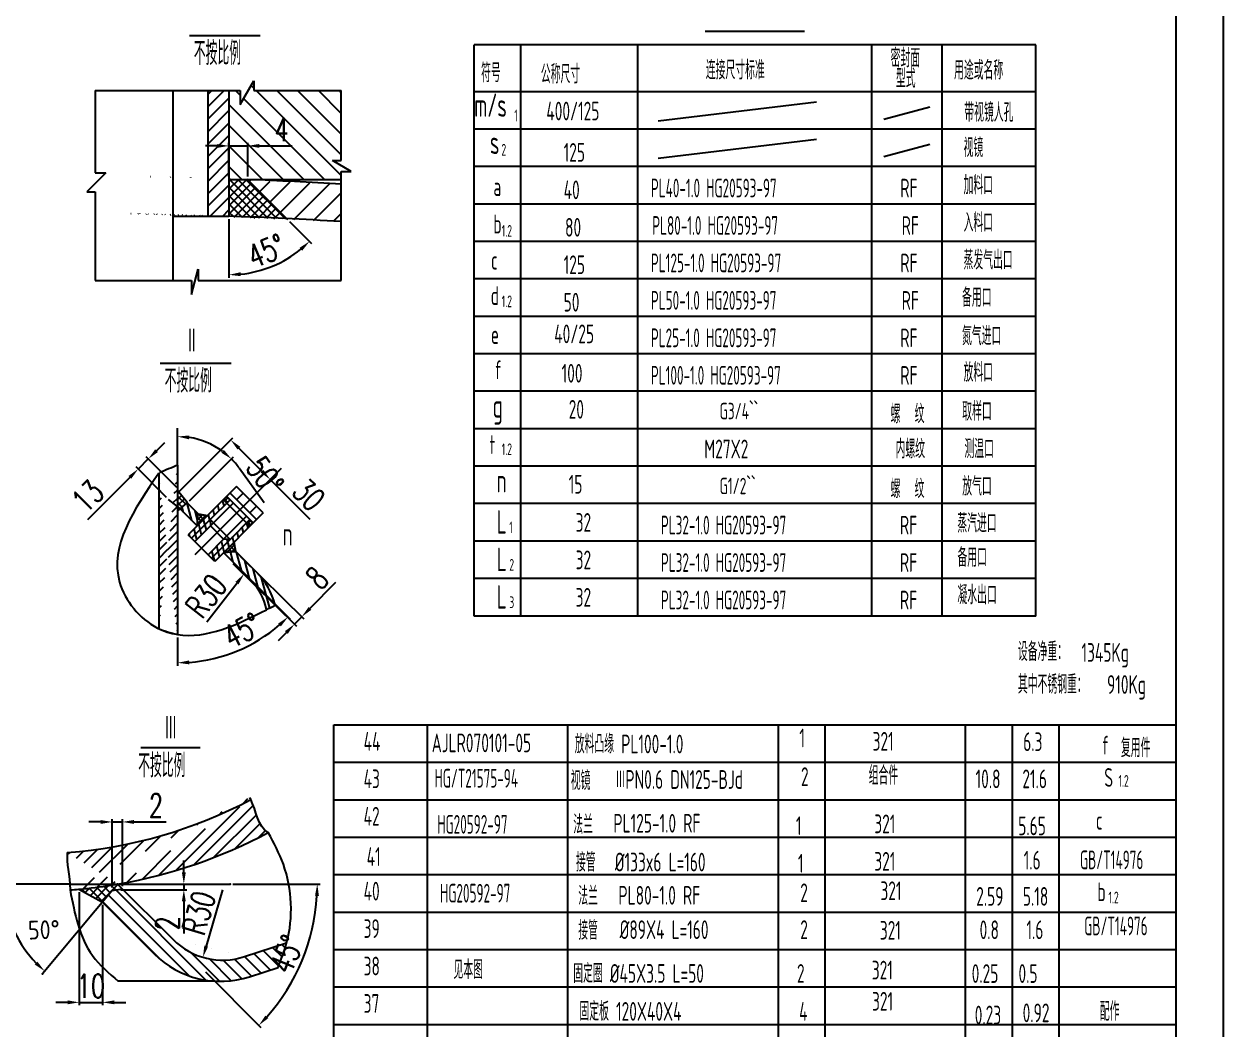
# Model space of a CAD drawing. Extents: x 174 to 768, y -773 to 68.
# Drawn here: x 512.1 to 768.3, y -416.6 to -201.9 of the extents above; entities that cross this region are included whole.
import ezdxf

# ---------------------------------------------------------------- set-up
doc = ezdxf.new("R2010")
doc.units = 0
doc.header["$MEASUREMENT"] = 0
doc.layers.get('DEFPOINTS').update_dxf_attribs({"linetype": 'CONTINUOUS', "lineweight": 30})
doc.layers.add('DIM', color=7, linetype='CONTINUOUS')
doc.styles.add('HZ5', font='romans.shx', dxfattribs={"width": 0.7, "height": 5, "bigfont": 'hztxt.shx'})
doc.styles.add('J_BigFont', font='gbenor.shx', dxfattribs={"bigfont": 'gbcbig.shx'})
doc.dimstyles.new('机械制图iso', dxfattribs={"dimscale": 0, "dimtxt": 0.18, "dimasz": 2.5, "dimexe": 0.625, "dimexo": 0.625, "dimgap": 1, "dimtad": 1, "dimdec": 4, "dimzin": 0, "dimdsep": 46, "dimtxsty": 'HZ5', "dimcen": 0, "dimadec": 0, "dimazin": 0, "dimtfac": 1, "dimtdec": 4, "dimtmove": 0, "dimatfit": 2, "dimfxl": 0, "dimtolj": 1, "dimtzin": 0, "dimarcsym": 0})
pattern_1 = [(135, (915.3311, -1056.1952), (0.44194174, 0.44194174), []), (45, (915.3311, -1056.1952), (0.44194174, -0.44194174), [])]
pattern_2 = [(105, (915.3311, -1056.1952), (1.2074073, 0.3235238), [])]

# ---------------------------------------------------------------- blocks, each defined once
blk = doc.blocks.new('*D14')
at = {"layer": 'DEFPOINTS', "color": 0}
for p in [(536.46, -296.95), (545.13, -301.31), (542.97, -303.47)]:
    blk.add_point(p, dxfattribs=at)
at = {"layer": 'DIM', "color": 0, "lineweight": -2}
for p, q in [((540.39, -293.03), (542.16, -291.26)), ((544.69, -300.87), (538.18, -294.35)), ((542.53, -303.03), (536.02, -296.51)), ((538.62, -294.79), (536.46, -296.95)), ((534.69, -298.72), (525.64, -307.77))]:
    blk.add_line(p, q, dxfattribs=at)
at = {"layer": 'DIM', "color": 0}
for points in [[(540.1, -292.73), (540.69, -293.32), (538.62, -294.79)], [(534.4, -298.43), (534.99, -299.02), (536.46, -296.95)]]:
    blk.add_solid(points, dxfattribs=at)
at = {"layer": 'DIM', "color": 0, "insert": (525.7, -302.76), "char_height": 5, "attachment_point": 5, "rotation": 44.9744, "style": 'HZ5'}
blk.add_mtext('\\A1;13', dxfattribs=at)
blk = doc.blocks.new('*D13')
at = {"layer": 'DEFPOINTS', "color": 0}
for p in [(556.24, -290.74), (544.87, -302.1), (553.3, -310.53)]:
    blk.add_point(p, dxfattribs=at)
at = {"layer": 'DIM', "color": 0, "lineweight": -2}
for p, q in [((545.31, -301.66), (556.68, -290.3)), ((558, -292.5), (562.89, -297.39)), ((553.74, -310.09), (565.1, -298.72)), ((564.66, -299.16), (573.15, -307.65))]:
    blk.add_line(p, q, dxfattribs=at)
at = {"layer": 'DIM', "color": 0}
for points in [[(558.3, -292.21), (557.71, -292.8), (556.24, -290.74)], [(563.19, -297.1), (562.6, -297.69), (564.66, -299.16)]]:
    blk.add_solid(points, dxfattribs=at)
at = {"layer": 'DIM', "color": 0, "insert": (572.91, -302.46), "char_height": 5, "attachment_point": 5, "rotation": 315, "style": 'HZ5'}
blk.add_mtext('\\A1;30', dxfattribs=at)
blk = doc.blocks.new('*D12')
at = {"layer": 'DEFPOINTS', "color": 0}
for p in [(557.77, -315.1), (556.23, -316.67), (571.41, -328.51)]:
    blk.add_point(p, dxfattribs=at)
at = {"layer": 'DIM', "color": 0, "lineweight": -2}
for p, q in [((556.68, -317.11), (570.31, -330.51)), ((558.22, -315.54), (571.86, -328.94)), ((573.16, -326.72), (578.68, -321.11)), ((569.87, -330.08), (571.41, -328.51)), ((568.12, -331.86), (566.36, -333.64))]:
    blk.add_line(p, q, dxfattribs=at)
at = {"layer": 'DIM', "color": 0}
for points in [[(572.87, -326.43), (573.46, -327.02), (571.41, -328.51)], [(567.82, -331.57), (568.41, -332.15), (569.87, -330.08)]]:
    blk.add_solid(points, dxfattribs=at)
at = {"layer": 'DIM', "color": 0, "insert": (574.67, -320.2), "char_height": 5, "attachment_point": 5, "rotation": 45.4972, "style": 'HZ5'}
blk.add_mtext('\\A1;8', dxfattribs=at)
blk = doc.blocks.new('*D11')
at = {"layer": 'DEFPOINTS', "color": 0}
for p in [(559.12, -319.32), (551.13, -329.58)]:
    blk.add_point(p, dxfattribs=at)
at = {"layer": 'DIM', "color": 0, "lineweight": -2}
blk.add_line((551.13, -329.58), (557.58, -321.29), dxfattribs=at)
at = {"layer": 'DIM', "color": 0}
blk.add_solid([(557.25, -321.04), (557.91, -321.55), (559.12, -319.32)], dxfattribs=at)
at = {"layer": 'DIM', "color": 0, "insert": (550.98, -324.07), "char_height": 5, "attachment_point": 5, "rotation": 52.1064, "style": 'HZ5'}
blk.add_mtext('\\A1;R30', dxfattribs=at)
blk = doc.blocks.new('*D10')
at = {"layer": 'DEFPOINTS', "color": 0}
for p in [(544.87, -296.13), (544.87, -304.93), (560.33, -320.39), (544.87, -332.28), (553.52, -337.2)]:
    blk.add_point(p, dxfattribs=at)
at = {"layer": 'DIM', "color": 0, "lineweight": -2}
for p, q in [((560.77, -320.83), (568.93, -329)), ((544.87, -332.91), (544.87, -338.96))]:
    blk.add_line(p, q, dxfattribs=at)
blk.add_arc((544.87, -304.93), 33.41, 274.2887, 310.7113, dxfattribs=at)
at = {"layer": 'DIM', "color": 0}
for points in [[(566.38, -329.95), (566.94, -330.56), (568.49, -328.55)], [(547.38, -338.66), (547.35, -337.83), (544.87, -338.34)]]:
    blk.add_solid(points, dxfattribs=at)
at = {"layer": 'DIM', "color": 0, "insert": (558.69, -331.46), "char_height": 5, "attachment_point": 5, "rotation": 27.5132, "style": 'HZ5'}
blk.add_mtext('\\A1;45°', dxfattribs=at)
blk = doc.blocks.new('*D9')
at = {"layer": 'DEFPOINTS', "color": 0}
for p in [(549.09, -290.56), (544.87, -296.13), (546.96, -304.19), (545.54, -305.6), (544.87, -332.28)]:
    blk.add_point(p, dxfattribs=at)
at = {"layer": 'DIM', "color": 0, "lineweight": -2}
for p, q in [((544.87, -295.5), (544.87, -289.38)), ((547.4, -303.75), (556.84, -294.36)), ((558.02, -296.7), (563.41, -304.12))]:
    blk.add_line(p, q, dxfattribs=at)
for start, end in [(53.651, 81.1816), (36.0142, 44.8326)]:
    blk.add_arc((544.87, -306.26), 16.26, start, end, dxfattribs=at)
at = {"layer": 'DIM', "color": 0}
for points in [[(547.33, -290.61), (547.4, -289.78), (544.87, -290)], [(554.78, -292.85), (554.24, -293.48), (556.4, -294.8)]]:
    blk.add_solid(points, dxfattribs=at)
at = {"layer": 'DIM', "color": 0, "insert": (563.55, -298.35), "char_height": 5, "attachment_point": 5, "rotation": 306.0142, "style": 'HZ5'}
blk.add_mtext('\\A1;50°', dxfattribs=at)
blk = doc.blocks.new('*D17')
at = {"layer": 'DEFPOINTS', "color": 0}
for p in [(554.51, -386.85), (550.3, -401.24)]:
    blk.add_point(p, dxfattribs=at)
at = {"layer": 'DIM', "color": 0, "lineweight": -2}
blk.add_line((554.51, -386.85), (551, -398.84), dxfattribs=at)
at = {"layer": 'DIM', "color": 0}
blk.add_solid([(550.6, -398.73), (551.4, -398.96), (550.3, -401.24)], dxfattribs=at)
at = {"layer": 'DIM', "color": 0, "insert": (549.42, -391.77), "char_height": 5, "attachment_point": 5, "rotation": 73.6908, "style": 'HZ5'}
blk.add_mtext('\\A1;R30', dxfattribs=at)
blk = doc.blocks.new('*D16')
at = {"layer": 'DEFPOINTS', "color": 0}
for p in [(531.85, -385.4), (532.06, -385.61), (556.09, -385.61), (550.38, -403.93), (569.02, -406.95)]:
    blk.add_point(p, dxfattribs=at)
at = {"layer": 'DIM', "color": 0, "lineweight": -2}
for p, q in [((556.71, -385.61), (575.36, -385.61)), ((550.82, -404.37), (562.68, -416.22))]:
    blk.add_line(p, q, dxfattribs=at)
blk.add_arc((532.06, -385.61), 42.67, 318.3573, 356.6427, dxfattribs=at)
at = {"layer": 'DIM', "color": 0}
for points in [[(574.24, -388.1), (575.08, -388.12), (574.73, -385.61)], [(564.25, -414.25), (563.65, -413.68), (562.24, -415.78)]]:
    blk.add_solid(points, dxfattribs=at)
at = {"layer": 'DIM', "color": 0, "insert": (568.25, -400.6), "char_height": 5, "attachment_point": 5, "rotation": 67.5, "style": 'HZ5'}
blk.add_mtext('\\A1;45°', dxfattribs=at)
blk = doc.blocks.new('*D15')
at = {"layer": 'DEFPOINTS', "color": 0}
for p in [(523.88, -386.69), (528.85, -389.44), (528.85, -410.87)]:
    blk.add_point(p, dxfattribs=at)
at = {"layer": 'DIM', "color": 0, "lineweight": -2}
for p, q in [((523.88, -387.32), (523.88, -411.49)), ((528.85, -390.06), (528.85, -411.49)), ((521.38, -410.87), (518.88, -410.87)), ((523.88, -410.87), (528.85, -410.87)), ((531.35, -410.87), (533.85, -410.87))]:
    blk.add_line(p, q, dxfattribs=at)
at = {"layer": 'DIM', "color": 0}
for points in [[(521.38, -410.45), (521.38, -411.28), (523.88, -410.87)], [(531.35, -410.45), (531.35, -411.28), (528.85, -410.87)]]:
    blk.add_solid(points, dxfattribs=at)
at = {"layer": 'DIM', "color": 0, "insert": (526.37, -407.37), "char_height": 5, "attachment_point": 5, "style": 'HZ5'}
blk.add_mtext('\\A1;10', dxfattribs=at)
blk = doc.blocks.new('*D8')
at = {"layer": 'DEFPOINTS', "color": 0}
for p in [(532.12, -385.6), (532.15, -386.8), (546.22, -386.8)]:
    blk.add_point(p, dxfattribs=at)
at = {"layer": 'DIM', "color": 0, "lineweight": -2}
for p, q in [((546.22, -383.1), (546.22, -380.6)), ((532.75, -385.6), (546.84, -385.6)), ((532.77, -386.8), (546.84, -386.8)), ((546.22, -385.6), (546.22, -386.8)), ((546.22, -389.3), (546.22, -396.13))]:
    blk.add_line(p, q, dxfattribs=at)
at = {"layer": 'DIM', "color": 0}
for points in [[(545.8, -383.1), (546.63, -383.1), (546.22, -385.6)], [(545.8, -389.3), (546.63, -389.3), (546.22, -386.8)]]:
    blk.add_solid(points, dxfattribs=at)
at = {"layer": 'DIM', "color": 0, "insert": (542.72, -393.97), "char_height": 5, "attachment_point": 5, "rotation": 90, "style": 'HZ5'}
blk.add_mtext('\\A1;2', dxfattribs=at)
blk = doc.blocks.new('*D7')
at = {"layer": 'DEFPOINTS', "color": 0}
for p in [(533.08, -372.33), (533.08, -386.64), (530.92, -386.93)]:
    blk.add_point(p, dxfattribs=at)
at = {"layer": 'DIM', "color": 0, "lineweight": -2}
for p, q in [((528.42, -372.33), (525.92, -372.33)), ((530.92, -386.3), (530.92, -371.71)), ((530.92, -372.33), (533.08, -372.33)), ((533.08, -386.02), (533.08, -371.71)), ((535.58, -372.33), (542.41, -372.33))]:
    blk.add_line(p, q, dxfattribs=at)
at = {"layer": 'DIM', "color": 0}
for points in [[(528.42, -371.92), (528.42, -372.75), (530.92, -372.33)], [(535.58, -371.92), (535.58, -372.75), (533.08, -372.33)]]:
    blk.add_solid(points, dxfattribs=at)
at = {"layer": 'DIM', "color": 0, "insert": (540.25, -368.83), "char_height": 5, "attachment_point": 5, "style": 'HZ5'}
blk.add_mtext('\\A1;2', dxfattribs=at)
blk = doc.blocks.new('*D70')
at = {"layer": 'DEFPOINTS', "color": 0}
for p in [(559.86, -227.92), (555.86, -235.1), (559.86, -235.1)]:
    blk.add_point(p, dxfattribs=at)
at = {"layer": 'DIM', "color": 0, "lineweight": -2}
for p, q in [((553.36, -227.92), (550.86, -227.92)), ((555.86, -234.48), (555.86, -227.3)), ((555.86, -227.92), (559.86, -227.92)), ((559.86, -234.48), (559.86, -227.3)), ((562.36, -227.92), (569.36, -227.92))]:
    blk.add_line(p, q, dxfattribs=at)
at = {"layer": 'DIM', "color": 0}
for points in [[(553.36, -227.51), (553.36, -228.34), (555.86, -227.92)], [(562.36, -227.51), (562.36, -228.34), (559.86, -227.92)]]:
    blk.add_solid(points, dxfattribs=at)
at = {"layer": 'DIM', "color": 0, "insert": (567.11, -224.42), "char_height": 5, "attachment_point": 5, "style": 'HZ5'}
blk.add_mtext('\\A1;4', dxfattribs=at)
blk = doc.blocks.new('*D71')
at = {"layer": 'DEFPOINTS', "color": 0}
for p in [(555.86, -209.94), (559.86, -235.1), (555.86, -242.94), (568.39, -243.64), (562.16, -254.63)]:
    blk.add_point(p, dxfattribs=at)
at = {"layer": 'DIM', "color": 0, "lineweight": -2}
for p, q in [((555.86, -243.57), (555.86, -256.08)), ((568.83, -244.08), (573.52, -248.76))]:
    blk.add_line(p, q, dxfattribs=at)
blk.add_arc((555.86, -231.1), 24.35, 275.8839, 309.1161, dxfattribs=at)
at = {"layer": 'DIM', "color": 0}
for points in [[(570.94, -249.69), (571.5, -250.31), (573.08, -248.32)], [(558.37, -255.74), (558.33, -254.91), (555.86, -255.46)]]:
    blk.add_solid(points, dxfattribs=at)
at = {"layer": 'DIM', "color": 0, "insert": (563.84, -250.37), "char_height": 5, "attachment_point": 5, "rotation": 22.5, "style": 'HZ5'}
blk.add_mtext('\\A1;45°', dxfattribs=at)

msp = doc.modelspace()

# ---------------------------------------------------------------- hatches: boundary and pattern name
at = {"layer": 'DIM'}
h = msp.add_hatch(dxfattribs=at)
h.set_pattern_fill('ANSI31', color=256, scale=25, angle=90, style=0)
h.set_pattern_definition([(135, (210.464, -404.0286), (-2.209709, -2.209709), [])])
h.paths.add_polyline_path([(558.25376, -219.06518), (558.25376, -216.0885), (555.85637, -216.0885), (555.85637, -235.10141), (579.84609, -235.10141), (579.84609, -233.38223), (581.95724, -233.38223), (577.95934, -231.07404), (579.84609, -231.07404), (579.84609, -216.0885), (561.18019, -216.0885), (561.18019, -213.99646)])
h.paths.add_polyline_path([(564.60637, -220.67468), (569.05081, -220.67468), (569.05081, -228.17468), (564.60637, -228.17468)], flags=24)
h = msp.add_hatch(dxfattribs=at)
h.set_pattern_fill('ANSI31', color=256, scale=15, style=0)
h.set_pattern_definition([(45, (210.464, -404.0286), (-1.325825, 1.325825), [])])
h.paths.add_polyline_path([(555.85637, -216.0885), (551.35637, -216.0885), (551.35637, -242.9413), (555.85637, -242.9413)])
h = msp.add_hatch(dxfattribs=at)
h.set_pattern_fill('ANSI37', color=256, scale=10, style=0)
h.set_pattern_definition([(45, (210.464, -404.0286), (-0.8838835, 0.8838835), []), (135, (210.464, -404.0286), (-0.8838835, -0.8838835), [])])
edge = h.paths.add_edge_path()
edge.add_ellipse((511.35637, -542.73834), major_axis=(-600, 0), ratio=0.501041667, start_angle=264.56161802, end_angle=265.74665754, ccw=False)
edge.add_line((568.22149, -243.46654), (559.85637, -235.10141))
edge.add_line((559.85637, -235.10141), (555.85637, -235.10141))
edge.add_line((555.85637, -235.10141), (555.85637, -242.9413))
h = msp.add_hatch(dxfattribs=at)
h.set_pattern_fill('ANSI31', color=256, scale=25, style=0)
h.set_pattern_definition([(45, (210.464, -404.0286), (-2.209709, 2.209709), [])])
edge = h.paths.add_edge_path()
edge.add_ellipse((511.35637, -542.73834), major_axis=(-600, 0), ratio=0.501041667, start_angle=263.44542545, end_angle=264.56161802, ccw=False)
edge.add_line((579.84609, -244.07835), (579.84609, -236.07487))
edge.add_ellipse((511.35637, -542.11334), major_axis=(604.89361, 0.63241), ratio=0.509123547, start_angle=83.46818514, end_angle=85.3706259)
edge.add_line((559.85637, -235.10141), (568.22149, -243.46654))
h = msp.add_hatch(dxfattribs=at)
h.set_pattern_fill('ANSI31', color=256, scale=10, style=0)
h.set_pattern_definition([(45, (342.1132, -415.8112), (-0.8838835, 0.8838835), [])])
edge = h.paths.add_edge_path()
edge.add_line((540.87087, -297.81194), (540.87087, -331.02819))
edge.add_spline(control_points=[(544.87087, -296.12553), (543.58676, -296.65922), (542.30622, -297.19396), (541.04858, -297.73533)], knot_values=[2.434862285, 2.434862285, 2.434862285, 2.434862285, 15.613992634, 15.613992634, 15.613992634, 15.613992634], degree=3, periodic=0)
edge.add_line((544.87087, -296.12553), (544.87087, -332.28371))
edge.add_spline(control_points=[(540.59047, -330.90879), (542.00278, -331.521), (543.41766, -331.97013), (544.8348, -332.27595)], knot_values=[205.296354992, 205.296354992, 205.296354992, 205.296354992, 222.714164225, 222.714164225, 222.714164225, 222.714164225], degree=3, periodic=0)
h = msp.add_hatch(dxfattribs=at)
h.set_pattern_fill('ANSI37', color=256, scale=7.5, style=0)
h.set_pattern_definition([(45, (187.9144, -739.9394), (-0.6629126, 0.6629126), []), (135, (187.9144, -739.9394), (-0.6629126, -0.6629126), [])])
h.paths.add_polyline_path([(544.87087, -304.93181), (545.41823, -305.47917), (547.02564, -304.13039), (544.87087, -301.44126)])
h = msp.add_hatch(dxfattribs=at)
h.set_pattern_fill('ANSI31', color=256, scale=10, angle=30, style=0)
h.set_pattern_definition(pattern_2)
edge = h.paths.add_edge_path()
edge.add_spline(control_points=[(563.87794, -327.01353), (564.48838, -326.68959), (565.09864, -326.36228), (565.70889, -326.03497)], knot_values=[121.561525772, 121.561525772, 121.561525772, 121.561525772, 125.43353221, 125.43353221, 125.43353221, 125.43353221], degree=3, periodic=0)
edge.add_arc((551.13367, -329.57939), 15, 13.6679664, 45)
edge.add_line((561.74027, -318.97279), (557.31016, -314.54268))
edge.add_line((557.31016, -314.54268), (554.70923, -314.77017))
edge.add_line((554.70923, -314.77017), (560.32606, -320.387))
edge.add_arc((551.13367, -329.57939), 13, 11.3834436, 45, ccw=False)
h.paths.add_polyline_path([(546.95617, -304.18868), (545.41823, -305.47917), (549.05238, -309.11332), (549.27987, -306.51239)])
h = msp.add_hatch(dxfattribs=at)
h.set_pattern_fill('ANSI31', color=256, scale=10, angle=30, style=0)
h.set_pattern_definition(pattern_2)
h.paths.add_polyline_path([(556.08408, -311.98111), (552.0994, -315.96579), (552.80651, -316.67289), (560.32672, -309.15269), (559.61961, -308.44558)])
h.paths.add_polyline_path([(551.3923, -315.25868), (552.0994, -315.96579), (556.08408, -311.98111), (554.70923, -311.94175)])
h.paths.add_polyline_path([(551.88081, -309.11332), (551.84144, -307.73847), (547.85676, -311.72315), (548.56387, -312.43025)])
h.paths.add_polyline_path([(551.84144, -307.73847), (555.37697, -304.20294), (554.66986, -303.49583), (547.14966, -311.01604), (547.85676, -311.72315)])
h = msp.add_hatch(dxfattribs=at)
h.set_pattern_fill('ANSI37', color=256, scale=5, style=0)
h.set_pattern_definition(pattern_1)
h.paths.add_polyline_path([(560.32672, -307.73847), (559.61961, -308.44558), (560.32672, -309.15269), (561.03382, -308.44558)])
h.paths.add_polyline_path([(555.37697, -304.20294), (556.08408, -303.49583), (555.37697, -302.78873), (554.66986, -303.49583)])
h = msp.add_hatch(dxfattribs=at)
h.set_pattern_fill('ANSI37', color=256, scale=5, style=0)
h.set_pattern_definition(pattern_1)
h.paths.add_polyline_path([(556.93973, -312.53967), (554.70923, -314.77017), (557.31016, -314.54268)])
h.paths.add_polyline_path([(549.27987, -306.51239), (549.05238, -309.11332), (551.28288, -306.88282)])
h = msp.add_hatch(dxfattribs=at)
h.set_pattern_fill('ANSI31', color=256, scale=15, style=0)
h.set_pattern_definition([(45, (-11.0132, -635.9501), (-1.325825, 1.325825), [])])
edge = h.paths.add_edge_path()
edge.add_arc((513.85128, -279.69002), 99.47404, 274.3096335, 297.9735762)
edge.add_arc((513.85128, -279.69002), 107.47404, 279.9227898, 297.9735762)
edge.add_spline(control_points=[(564.26351, -374.60722), (561.95206, -373.27745), (561.70387, -369.7493), (560.36518, -367.26138), (560.28728, -367.12593)], knot_values=[0, 0, 0, 0, 16, 16.944276769, 16.944276769, 16.944276769, 16.944276769], degree=3, periodic=0)
edge.add_arc((513.85128, -279.69002), 107.47404, 274.3096335, 276.2567484)
edge.add_arc((513.85128, -279.69002), 107.47404, 276.2567484, 279.9227898)
edge.add_spline(control_points=[(521.31848, -378.94287), (521.02766, -381.22544), (521.84827, -383.51285), (521.92757, -386.86017)], knot_values=[97.724670986, 97.724670986, 97.724670986, 97.724670986, 113.58551404, 113.58551404, 113.58551404, 113.58551404], degree=3, periodic=0)
h = msp.add_hatch(dxfattribs=at)
h.set_pattern_fill('ANSI37', color=256, scale=10, style=0)
h.set_pattern_definition([(45, (185.7176, -809.8878), (-0.8838835, 0.8838835), []), (135, (185.7176, -809.8878), (-0.8838835, -0.8838835), [])])
h.paths.add_polyline_path([(525.56423, -386.52388, -0.004120498), (523.80189, -386.70242), (528.83673, -389.45467), (530.92878, -386.96146), (533.10082, -386.64769), (532.06294, -385.60982, -0.01526931)])
h = msp.add_hatch(dxfattribs=at)
h.set_pattern_fill('ANSI31', color=256, scale=15, angle=90, style=0)
h.set_pattern_definition([(135, (185.7176, -809.8878), (-1.325825, -1.325825), [])])
edge = h.paths.add_edge_path()
edge.add_arc((554.04244, -386.37611), 20, 225, 288.1406888)
edge.add_line((560.26947, -405.38201), (566.3562, -403.38777))
edge.add_spline(control_points=[(566.3562, -403.38777), (567.03005, -401.66481), (567.7039, -399.94185), (568.18845, -398.14896)], knot_values=[0, 0, 0, 0, 5.549984319, 5.549984319, 5.549984319, 5.549984319], degree=3, periodic=0)
edge.add_line((568.18845, -398.14896), (559.18199, -401.09981))
edge.add_arc((554.51172, -386.84538), 15, 225, 288.1406888, ccw=False)
edge.add_line((543.90511, -397.45199), (533.10082, -386.64769))
edge.add_line((533.10082, -386.64769), (530.92878, -386.96146))
edge.add_line((530.92878, -386.96146), (528.83673, -389.45467))
edge.add_line((528.83673, -389.45467), (539.90031, -400.51825))

# ---------------------------------------------------------------- linework, layer by layer
for p, q in [((768.25028, 68.32419), (768.25028, -772.67581)), ((758.25028, -762.67581), (758.25028, 58.32419)), ((562.54862, -204.40813), (547.4137, -204.40813)), ((657.62677, -203.42653), (678.83747, -203.42653)), ((608.25028, -328.3412), (608.25028, -206.3412)), ((728.25028, -206.3412), (608.25028, -206.3412)), ((618.25028, -328.3412), (618.25028, -206.3412)), ((643.25028, -216.3412), (643.25028, -206.3412)), ((693.25028, -328.3412), (693.25028, -206.3412)), ((708.25028, -328.3412), (708.25028, -206.3412)), ((728.25028, -328.3412), (728.25028, -206.3412)), ((643.25028, -328.3412), (643.25028, -208.3412)), ((558.25376, -219.06518), (561.18019, -213.99646)), ((561.18019, -213.99646), (561.18019, -216.0885)), ((527.24685, -216.0885), (527.24685, -233.66765)), ((527.24685, -216.0885), (558.25376, -216.0885)), ((543.85637, -216.0885), (543.85637, -256.68025)), ((551.35637, -216.0885), (551.35637, -242.9413)), ((555.85637, -216.0885), (555.85637, -242.9413)), ((558.25376, -216.0885), (558.25376, -219.06518)), ((561.18019, -216.0885), (579.84609, -216.0885)), ((579.84609, -231.07404), (579.84609, -216.0885)), ((728.25028, -216.3412), (608.25028, -216.3412)), ((647.54432, -222.56689), (681.40501, -218.51922)), ((695.76722, -222.19483), (705.59741, -219.56084)), ((728.25028, -224.3412), (608.25028, -224.3412)), ((647.54432, -230.56689), (681.40501, -226.51922)), ((695.76722, -230.19483), (705.59741, -227.56084)), ((577.95934, -231.07404), (579.84609, -231.07404)), ((581.95724, -233.38223), (577.95934, -231.07404)), ((728.25028, -232.3412), (608.25028, -232.3412)), ((529.58092, -233.66765), (525.51624, -237.73232)), ((527.24685, -233.66765), (529.58092, -233.66765)), ((555.85637, -235.10141), (579.84609, -235.10141)), ((559.85637, -235.10141), (568.39163, -243.63667)), ((579.84609, -256.68025), (579.84609, -233.38223)), ((579.84609, -233.38223), (581.95724, -233.38223)), ((525.51624, -237.73232), (527.24685, -237.73232)), ((527.24685, -237.73232), (527.24685, -256.68025)), ((728.25028, -240.3412), (608.25028, -240.3412)), ((543.85637, -242.9413), (555.85637, -242.9413)), ((728.25028, -248.3412), (608.25028, -248.3412)), ((547.85504, -259.64758), (549.30246, -254.24577)), ((549.30246, -254.24577), (549.30246, -256.68025)), ((527.24685, -256.68025), (547.85504, -256.68025)), ((547.85504, -256.68025), (547.85504, -259.64758)), ((549.30246, -256.68025), (579.84609, -256.68025)), ((728.25028, -256.3412), (608.25028, -256.3412)), ((728.25028, -264.3412), (608.25028, -264.3412)), ((728.25028, -272.3412), (608.25028, -272.3412)), ((556.31545, -274.37912), (541.18052, -274.37912)), ((728.25028, -280.3412), (608.25028, -280.3412)), ((544.87087, -296.12553), (544.87087, -288.23742)), ((728.25028, -288.3412), (608.25028, -288.3412)), ((544.87087, -296.12553), (544.87087, -332.28371)), ((566.99779, -296.82476), (548.56387, -315.25868)), ((728.25028, -296.3412), (608.25028, -296.3412)), ((540.87087, -297.81194), (540.87087, -331.02819)), ((544.87087, -301.44126), (547.02564, -304.13039)), ((557.49829, -300.66741), (547.14966, -311.01604)), ((561.74093, -307.73847), (556.08408, -302.08162)), ((563.15514, -306.32426), (557.49829, -300.66741)), ((557.49829, -303.49583), (558.9125, -302.08162)), ((542.87087, -303.44187), (545.41823, -305.47917)), ((544.87087, -305.93845), (547.02564, -304.13039)), ((549.27987, -306.51239), (546.95617, -304.18868)), ((547.09875, -304.33126), (549.27987, -306.51239)), ((556.08408, -303.49583), (551.84144, -307.73847)), ((560.32672, -309.15269), (554.66986, -303.49583)), ((561.03382, -308.44558), (555.37697, -302.78873)), ((556.79118, -304.20294), (556.08408, -304.91005)), ((728.25028, -304.3412), (608.25028, -304.3412)), ((545.41823, -305.47917), (549.05238, -309.11332)), ((549.05238, -309.11332), (549.27987, -306.51239)), ((549.27987, -306.51239), (551.28288, -306.88282)), ((556.08408, -304.91005), (551.88081, -309.11332)), ((563.15514, -306.32426), (552.80651, -316.67289)), ((559.61961, -307.03137), (558.9125, -307.73847)), ((560.32672, -306.32426), (561.74093, -304.91005)), ((551.84144, -307.73847), (547.85676, -311.72315)), ((551.88081, -309.11332), (548.56387, -312.43025)), ((551.84144, -307.73847), (551.88081, -309.11332)), ((556.08408, -311.98111), (551.84144, -307.73847)), ((554.70923, -311.94175), (551.88081, -309.11332)), ((558.9125, -307.73847), (554.70923, -311.94175)), ((560.32672, -307.73847), (556.08408, -311.98111)), ((552.80651, -316.67289), (547.14966, -311.01604)), ((554.70923, -311.94175), (551.3923, -315.25868)), ((556.08408, -311.98111), (552.0994, -315.96579)), ((556.08408, -311.98111), (554.70923, -311.94175)), ((557.31016, -314.54268), (556.93973, -312.53967)), ((728.25028, -312.3412), (608.25028, -312.3412)), ((554.70923, -314.77017), (557.31016, -314.54268)), ((554.70923, -314.77017), (560.32606, -320.387)), ((557.31016, -314.54268), (561.74027, -318.97279)), ((728.25028, -320.3412), (608.25028, -320.3412)), ((728.25028, -328.3412), (608.25028, -328.3412)), ((578.25028, -455.57209), (578.25028, -351.57209)), ((578.25028, -351.57209), (758.25028, -351.57209)), ((598.25028, -714.67581), (598.25028, -351.57209)), ((628.25028, -714.67581), (628.25028, -351.57209)), ((673.25028, -714.67581), (673.25028, -351.57209)), ((683.25028, -714.67581), (683.25028, -351.57209)), ((713.25028, -714.67581), (713.25028, -351.57209)), ((723.25028, -708.67581), (723.25028, -351.57209)), ((733.25028, -714.67581), (733.25028, -351.57209)), ((549.67991, -356.51128), (537.03114, -356.51128)), ((578.25028, -359.57209), (758.25028, -359.57209)), ((578.25028, -367.57209), (758.25028, -367.57209)), ((578.25028, -375.57209), (758.25028, -375.57209)), ((578.25028, -383.57209), (758.25028, -383.57209)), ((521.80091, -385.60982), (505.31752, -385.60982)), ((521.86341, -385.60982), (556.0883, -385.60982)), ((523.80189, -386.70242), (528.83673, -389.45467)), ((530.92878, -386.96146), (533.13247, -386.64312)), ((532.06294, -385.60982), (543.90511, -397.45199)), ((530.92878, -386.96146), (515.99325, -404.76093)), ((530.92878, -386.96146), (528.83673, -389.45467)), ((528.83673, -389.45467), (539.90031, -400.51825)), ((578.25028, -391.57209), (758.25028, -391.57209)), ((559.18199, -401.09981), (568.18845, -398.14896)), ((578.25028, -399.57209), (758.25028, -399.57209)), ((560.26947, -405.38201), (566.3562, -403.38777)), ((552.78998, -406.33686), (532.21761, -406.33686)), ((578.25028, -407.57209), (758.25028, -407.57209)), ((578.25028, -415.57209), (758.25028, -415.57209))]:
    msp.add_line(p, q, dxfattribs=at)
for centre, radius, start, end in [((551.13367, -329.57939), 15, 13.6679664, 45), ((551.13367, -329.57939), 13, 11.3834436, 45), ((513.85128, -279.69002), 99.47404, 274.3096335, 297.9735762), ((513.85128, -279.69002), 107.47404, 279.9227898, 297.9735762), ((513.85128, -279.69002), 107.47404, 274.3096335, 276.2567484), ((513.85128, -279.69002), 107.47404, 276.2567484, 279.9227898), ((532.06294, -385.60982), 24.24542, 185.9105177, 224.0894823), ((554.51172, -386.84538), 15, 225, 288.1406888), ((554.04244, -386.37611), 20, 225, 288.1406888)]:
    msp.add_arc(centre, radius, start, end, dxfattribs=at)
for centre, major_axis, ratio, start_param, end_param in [((511.35637, -542.11334), (604.89361, 0.63241), 0.509123547, 1.456794651, 1.489998507), ((511.35637, -542.73834), (-600, 0), 0.501041667, 4.597990073, 4.63815415)]:
    msp.add_ellipse(centre, major_axis=major_axis, ratio=ratio, start_param=start_param, end_param=end_param, dxfattribs=at)
for points in [[(544.87087, -296.12553), (543.58676, -296.65922), (542.30622, -297.19396), (541.04858, -297.73533)], [(544.88588, -300.97952), (544.88086, -300.97483), (544.87585, -300.97017), (544.87087, -300.96554)], [(563.87794, -327.01353), (564.48838, -326.68959), (565.09864, -326.36228), (565.70889, -326.03497)], [(540.59047, -330.90879), (542.00278, -331.521), (543.41766, -331.97013), (544.8348, -332.27595)], [(521.31848, -378.94287), (521.02766, -381.22544), (521.84827, -383.51285), (521.92757, -386.86017)], [(521.32639, -378.88279), (521.32367, -378.90282), (521.32103, -378.92284), (521.31848, -378.94287)]]:
    msp.add_open_spline(points, degree=3, dxfattribs=at)
for points in [[(540.87087, -297.81194), (532.47972, -321.08266), (540.59047, -330.90879), (544.8348, -332.27595), (563.87794, -327.01353)], [(566.3562, -403.38777), (568.18845, -398.14896), (567.47976, -381.38464), (564.26351, -374.60722)], [(521.92757, -386.86017), (526.71761, -400.88781), (532.21761, -406.33686)]]:
    msp.add_spline(points, degree=3, dxfattribs=at)
msp.add_open_spline([(564.26351, -374.60722), (561.95206, -373.27745), (561.70387, -369.7493), (560.36518, -367.26138), (560.28728, -367.12593)], degree=3, knots=[0, 0, 0, 0, 16, 16.944276769, 16.944276769, 16.944276769, 16.944276769], dxfattribs=at)
for p in [(521.86341, -385.60982), (532.06294, -385.60982), (556.0883, -385.60982), (515.99325, -404.76093)]:
    msp.add_point(p, dxfattribs=at)
msp.add_solid([(514.9325, -402.17436), (514.36465, -402.78427), (516.47829, -404.18288)], dxfattribs=at)

# ---------------------------------------------------------------- texts
at = {"layer": 'DIM', "style": 'J_BigFont'}
for s, height, width, p in [('不按比例', 5, 0.7, (548.35653, -210.63397)), ('密封面', 4, 0.7, (697.23354, -211.15304)), ('符号', 4, 0.7, (609.72968, -214.30959)), ('连接尺寸标准', 4, 0.7, (657.74098, -213.72109)), ('用途或名称', 4, 0.7, (710.78848, -213.75349)), ('公称尺寸', 4, 0.7, (622.49433, -214.58904)), ('型式', 4, 0.7, (698.35428, -215.52117)), ('m/s', 5, 0.7, (608.25028, -221.71522)), ('1', 2.5, 0.7, (616.815, -222.68268)), ('400/125', 4, 0.7, (623.67234, -222.47787)), ('带视镜人孔', 4, 0.7, (712.97476, -222.77717)), ('s', 5, 0.7, (611.60611, -229.67717)), ('2', 2.5, 0.7, (614.06799, -230.00012)), ('125', 4, 0.7, (627.37336, -231.31246)), ('视镜', 4, 0.7, (712.81481, -230.3028)), ('40', 4, 0.7, (627.37336, -239.31246)), ('PL40-1.0 HG20593-97', 4, 0.6, (646.00498, -238.91836)), ('RF', 4, 0.7, (699.29496, -238.93552)), ('加料口', 4, 0.7, (712.81481, -238.3028)), ('a', 4, 0.7, (612.35312, -238.61371)), ('b', 4, 0.7, (612.35312, -246.61371)), ('80', 4, 0.7, (627.66536, -247.31246)), ('PL80-1.0 HG20593-97', 4, 0.6, (646.29698, -246.91836)), ('RF', 4, 0.7, (699.58696, -246.93552)), ('入料口', 4, 0.7, (712.81481, -246.3028)), ('1.2', 2.5, 0.7, (614.13558, -247.32794)), ('PL125-1.0 HG20593-97', 4, 0.6, (646.00498, -254.91836)), ('RF', 4, 0.7, (699.29496, -254.93552)), ('蒸发气出口', 4, 0.7, (712.81481, -254.3028)), ('c', 4, 0.7, (611.84425, -254.33745)), ('125', 4, 0.7, (627.37336, -255.31246)), ('d', 4, 0.7, (611.79089, -261.9122)), ('备用口', 4, 0.7, (712.48637, -262.30521)), ('1.2', 2.5, 0.7, (614.13558, -262.37895)), ('50', 4, 0.7, (627.37336, -263.31246)), ('PL50-1.0 HG20593-97', 4, 0.6, (646.00498, -262.91836)), ('RF', 4, 0.7, (699.58696, -262.93552)), ('40/25', 4, 0.7, (625.3639, -270.07904)), ('氮气进口', 4, 0.7, (712.48637, -270.50298)), ('Ⅱ', 5.43178, 0.7, (546.54761, -272.2906)), ('e', 4, 0.7, (611.8239, -270.21866)), ('PL25-1.0 HG20593-97', 4, 0.6, (646.00498, -270.91836)), ('RF', 4, 0.7, (699.29496, -270.93552)), ('f', 4, 0.7, (612.61717, -277.74029)), ('放料口', 4, 0.7, (712.81481, -278.3028)), ('不按比例', 5, 0.7, (542.12336, -280.60496)), ('100', 4, 0.7, (626.93683, -278.4981)), ('PL100-1.0 HG20593-97', 4, 0.6, (646.00498, -278.91836)), ('RF', 4, 0.7, (699.29496, -278.93552)), ('g', 5, 0.7, (612.18395, -285.96646)), ('20', 4, 0.7, (628.4489, -286.19897)), ('G3/4``', 3.5, 0.7, (660.66767, -286.31534)), ('螺  纹', 4, 0.7, (697.23085, -287.18349)), ('取样口', 4, 0.7, (712.53276, -286.64358)), ('t', 4, 0.7, (611.5413, -293.74029)), ('1.2', 2.5, 0.7, (614.13558, -293.97377)), ('M27X2', 4, 0.7, (657.41985, -294.65851)), ('内螺纹', 4, 0.7, (698.28709, -294.65851)), ('测温口', 4, 0.7, (712.99908, -294.63121)), ('n', 5, 0.7, (613.06005, -301.96646)), ('15', 4, 0.7, (628.4489, -302.19897)), ('G1/2``', 3.5, 0.7, (660.66767, -302.31534)), ('螺  纹', 4, 0.7, (697.23085, -303.18349)), ('放气口', 4, 0.7, (712.53276, -302.64358)), ('L', 5, 0.7, (613.06005, -310.7458)), ('32', 4, 0.7, (629.93262, -310.35323)), ('PL32-1.0 HG20593-97', 4, 0.6, (648.14857, -310.91836)), ('RF', 4, 0.7, (699.21459, -310.93552)), ('蒸汽进口', 4, 0.7, (711.48688, -310.50639)), ('n', 5, 0.7, (567.32678, -313.31168)), ('1', 2.5, 0.7, (615.76186, -310.65318)), ('L', 5, 0.7, (613.06005, -318.7458)), ('32', 4, 0.7, (629.93262, -318.35323)), ('PL32-1.0 HG20593-97', 4, 0.6, (648.14857, -318.91836)), ('RF', 4, 0.7, (699.21459, -318.93552)), ('备用口', 4, 0.7, (711.50518, -317.82682)), ('2', 2.5, 0.7, (615.76186, -318.65318)), ('L', 5, 0.7, (613.06005, -326.7458)), ('32', 4, 0.7, (629.93262, -326.35323)), ('凝水出口', 4, 0.7, (711.50518, -325.82682)), ('3', 2.5, 0.7, (615.76186, -326.65318)), ('PL32-1.0 HG20593-97', 4, 0.6, (648.14857, -326.91836)), ('RF', 4, 0.7, (699.21459, -326.93552)), ('设备净重：', 4, 0.7, (724.42721, -337.94592)), ('1345Kg', 4, 0.7, (738.01094, -338.12735)), ('其中不锈钢重：', 4, 0.7, (724.42721, -344.93348)), ('910Kg', 4, 0.7, (743.47521, -344.97279)), ('Ⅲ', 5.43178, 0.7, (542.05028, -355.00167)), ('44', 4, 0.7, (584.63335, -357.11363)), ('AJLR070101-05', 4, 0.7, (599.18895, -357.4467)), ('放料凸缘 PL100-1.0', 4, 0.7, (629.74333, -357.68631)), ('1', 4, 0.7, (677.72981, -356.40183)), ('321', 4, 0.7, (693.37724, -357.10794)), ('6.3', 4, 0.7, (725.55552, -357.19594)), ('f', 4, 0.7, (742.35804, -357.92748)), ('复用件', 4, 0.7, (746.43912, -358.50172)), ('不按比例', 5, 0.7, (536.4679, -362.80207)), ('43', 4, 0.7, (584.63335, -365.11363)), ('HG/T21575-94', 4, 0.6, (599.77365, -364.99176)), ('视镜', 4, 0.7, (628.89048, -365.50125)), ('2', 4, 0.7, (678.07537, -364.66457)), ('组合件', 4, 0.7, (692.54536, -364.39687)), ('10.8', 4, 0.7, (715.38151, -365.13032)), ('21.6', 4, 0.7, (725.38151, -365.13032)), ('S', 4, 0.7, (742.88425, -364.82807)), ('ⅢPN0.6 DN125-BJd', 4, 0.7, (638.45719, -365.25998)), ('1.2', 2.5, 0.7, (745.90275, -364.82807)), ('42', 4, 0.7, (584.63335, -373.11363)), ('HG20592-97', 4, 0.6, (600.36555, -374.84291)), ('法兰', 4, 0.7, (629.42098, -374.89957)), ('PL125-1.0 RF', 4, 0.7, (637.9958, -374.60825)), ('1', 4, 0.7, (676.99652, -375.14373)), ('321', 4, 0.7, (693.74626, -374.74535)), ('5.65', 4, 0.7, (724.49768, -375.17577)), ('c', 4, 0.7, (741.08178, -373.98111)), ('41', 4, 0.7, (585.28513, -381.74238)), ('接管', 4, 0.7, (630.00162, -382.92436)), ('%%C133x6 L=160', 4, 0.7, (638.30847, -382.90078)), ('321', 4, 0.7, (693.74626, -382.74535)), ('1.6', 4, 0.7, (725.66432, -382.49355)), ('GB/T14976', 4, 0.6, (737.69075, -382.43201)), ('1', 4, 0.7, (677.43103, -383.16851)), ('40', 4, 0.7, (584.63335, -389.11363)), ('HG20592-97', 4, 0.6, (600.95527, -389.54578)), ('法兰', 4, 0.7, (630.49514, -390.14548)), ('PL80-1.0 RF', 4, 0.7, (639.06996, -390.00152)), ('2', 4, 0.7, (677.92455, -389.46605)), ('321', 4, 0.7, (695.05228, -389.03411)), ('2.59', 4, 0.7, (715.51406, -390.2344)), ('5.18', 4, 0.7, (725.48116, -390.2344)), ('b', 4, 0.7, (741.41866, -389.25134)), ('1.2', 2.5, 0.7, (743.76334, -389.71809)), ('39', 4, 0.7, (584.63335, -397.11363)), ('接管', 4, 0.7, (630.49514, -397.48484)), ('%%c89X4 L=160', 4, 0.7, (639.33792, -397.34089)), ('2', 4, 0.7, (677.92455, -397.34089)), ('321', 4, 0.7, (694.92747, -397.47268)), ('0.8', 4, 0.7, (716.24323, -397.36733)), ('1.6', 4, 0.7, (726.24323, -397.36733)), ('GB/T14976', 4, 0.6, (738.60283, -396.54378)), ('38', 4, 0.7, (584.63335, -405.11363)), ('见本图', 4, 0.7, (603.82991, -405.87001)), ('321', 4, 0.7, (693.21382, -405.97698)), ('固定圈 %%C45X3.5 L=50', 4, 0.7, (629.42437, -406.69611)), ('2', 4, 0.7, (677.2212, -406.69611)), ('0.25', 4, 0.7, (714.55007, -406.7143)), ('0.5', 4, 0.7, (724.55007, -406.7143)), ('37', 4, 0.7, (584.63335, -413.11363)), ('321', 4, 0.7, (693.25972, -412.64213)), ('固定板 120X40X4', 4, 0.7, (630.74117, -414.79638)), ('4', 4, 0.7, (677.68962, -414.79638)), ('0.23', 4, 0.7, (715.20215, -415.57209)), ('0.92', 4, 0.7, (725.443, -415.10621)), ('配作', 4, 0.7, (741.9298, -414.79638))]:
    msp.add_text(s, height=height, dxfattribs=dict(at, width=width)).set_placement(p)
at = {"layer": 'DIM', "insert": (516.31604, -395.36373), "char_height": 4, "attachment_point": 5, "rotation": 1.7528182, "style": 'J_BigFont'}
msp.add_mtext('50°', dxfattribs=at)

# ---------------------------------------------------------------- dimensions: what is measured, and where the dimension line sits
at = {"layer": 'DIM'}
for base, line1, line2, picture, middle in [((562.15989, -254.62646), ((559.85637, -235.10141), (568.39163, -243.63667)), ((555.85637, -209.9394), (555.85637, -242.9413)), '*D71', (563.8372, -250.36885)), ((569.01686, -406.94517), ((531.85461, -385.40149), (550.37858, -403.92545)), ((532.06294, -385.60982), (556.0883, -385.60982)), '*D16', (568.25196, -400.59979))]:
    dim = msp.add_angular_dim_2l(base=base, line1=line1, line2=line2, dimstyle='机械制图iso', override={"dimscale": 1}, dxfattribs=at)
    dim.commit()
    dim.dimension.update_dxf_attribs({"geometry": picture, "text_midpoint": middle})
for base, p1, p2, text, picture, middle in [((559.85637, -227.92468), (555.85637, -235.10141), (559.85637, -235.10141), '4', '*D70', (567.10637, -224.42468)), ((533.08032, -372.33332), (530.91622, -386.92969), (533.08032, -386.64312), '2', '*D7', (540.24699, -368.83332))]:
    dim = msp.add_linear_dim(base=base, p1=p1, p2=p2, text=text, dimstyle='机械制图iso', override={"dimscale": 1}, dxfattribs=at)
    dim.commit()
    dim.dimension.update_dxf_attribs({"geometry": picture, "text_midpoint": middle})
dim = msp.add_angular_dim_2l(base=(549.09438, -290.56065), line1=((545.53782, -305.59876), (546.95617, -304.18868)), line2=((544.87087, -296.12553), (544.87087, -332.28371)), text='50%%D', dimstyle='机械制图iso', override={"dimscale": 1}, dxfattribs=at)
dim.commit()
dim.dimension.update_dxf_attribs({"geometry": '*D9', "text_midpoint": (563.54854, -298.35095)})
for base, p1, p2, angle, text, picture, middle, dimtype in [((536.46307, -296.95416), (545.13399, -301.30958), (542.97237, -303.46927), 224.9744193, '13', '*D14', (528.1741, -305.23573), 161), ((556.23705, -290.73721), (553.29502, -310.52753), (544.87087, -302.10339), 135, '30', '*D13', (570.4359, -304.93606), 161), ((571.41094, -328.50652), (556.23003, -316.67175), (557.77225, -315.10253), 45.4972388, '8', '*D12', (577.16127, -322.6555), 161), ((546.21761, -386.79941), (532.12335, -385.60105), (532.14942, -386.79941), 90, '2', '*D8', (546.21761, -393.96608), 160)]:
    dim = msp.add_linear_dim(base=base, p1=p1, p2=p2, angle=angle, text=text, dimstyle='机械制图iso', override={"dimscale": 1}, dxfattribs=at)
    dim.commit()
    dim.dimension.update_dxf_attribs({"geometry": picture, "text_midpoint": middle, "dimtype": dimtype})
dim = msp.add_angular_dim_2l(base=(553.51716, -337.20021), line1=((544.87087, -304.93181), (560.32606, -320.387)), line2=((544.87087, -296.12553), (544.87087, -332.28371)), dimstyle='机械制图iso', override={"dimscale": 1}, dxfattribs=at)
dim.commit()
dim.dimension.update_dxf_attribs({"geometry": '*D10', "text_midpoint": (560.30318, -334.56037), "dimtype": 162})
for center, mpoint, picture, middle in [((551.13367, -329.57939), (559.11823, -319.3204), '*D11', (553.74638, -326.22244)), ((554.51172, -386.84538), (550.2994, -401.24179), '*D17', (552.78332, -392.75253))]:
    dim = msp.add_radius_dim(center=center, mpoint=mpoint, text='R30', dimstyle='机械制图iso', override={"dimscale": 1}, dxfattribs=at)
    dim.commit()
    dim.dimension.update_dxf_attribs({"geometry": picture, "text_midpoint": middle, "dimtype": 164})
dim = msp.add_linear_dim(base=(528.85023, -410.86733), p1=(523.88343, -386.6948), p2=(528.85023, -389.43858), text='10', dimstyle='机械制图iso', override={"dimscale": 1}, dxfattribs=at)
dim.commit()
dim.dimension.update_dxf_attribs({"geometry": '*D15', "text_midpoint": (526.36683, -410.86733), "dimtype": 160})

doc.saveas('drawing.dxf')
